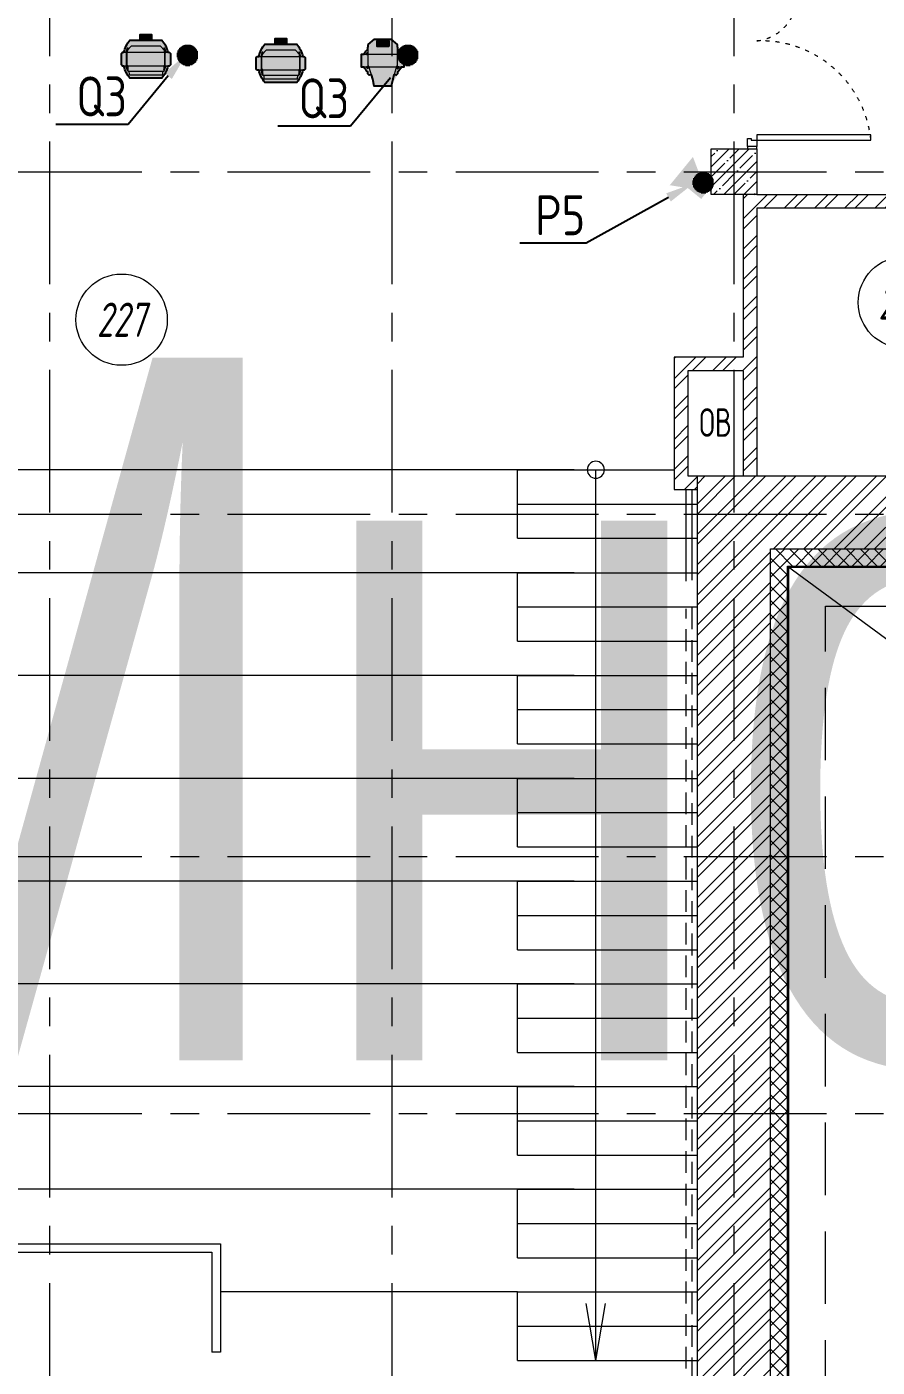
# Model space of a CAD drawing. Header units: millimetres. Extents: x -85420 to 1195317, y -69347 to 470418.
# Drawn here: x 553999 to 561452, y 32469 to 44212 of the extents above; entities that cross this region are included whole.
import ezdxf
from ezdxf import colors
from ezdxf.entities.mleader import LeaderData, LeaderLine
from ezdxf.enums import TextEntityAlignment as Align
from ezdxf.math import Vec2, Vec3

# ---------------------------------------------------------------- set-up
doc = ezdxf.new("R2018")
doc.units = ezdxf.units.MM
for name, pattern in [('ACAD_ISO03W100', [30, 12, -18]), ('ADSK_Штриховая_ш2 п1', [3, 2, -1]), ('CENTER', [2, 1.25, -0.25, 0.25, -0.25]), ('DASHED', [19.05, 12.7, -6.35]), ('HIDDEN2', [4.7625, 3.175, -1.5875]), ('Штрих', [6.35, 3.175, -3.175])]:
    doc.linetypes.add(name, pattern=pattern)
for name, color, linetype, lineweight in [('ACME NEOZONE RING', 7, 'Continuous', 5), ('Lighting-Moving Light', 7, 'Continuous', 5), ('None', 7, 'Continuous', 5), ('Rigging-Truss-Insert Points', 7, 'Continuous', 5), ('TRUSS LIGHT', 7, 'Continuous', 5), ('АР_Двери', 7, 'Continuous', 0), ('АР_Колонны', 5, 'Continuous', 35), ('АР_Колонны Штрих', 250, 'Continuous', 5), ('АР_Лестницы ограждения', 62, 'Continuous', 13), ('АР_Маркер экспликации', 239, 'Continuous', 13), ('АР_Навесной фасад', 250, 'Continuous', 5), ('АР_Номер помещения', 250, 'Continuous', 9), ('АР_Оси', 7, 'Continuous', 25), ('АР_Отверстия', 250, 'Continuous', 15), ('АР_Отметки', 7, 'Continuous', 5), ('АР_Перегородки_кирпич_Штрих', 244, 'Continuous', 5), ('АР_Сущ Несущая стена', 250, 'Continuous', 50), ('АР_Утеплитель', 250, 'Continuous', 13), ('АР_Штриховка кирпич', 250, 'Continuous', 9), ('Контунр козырька', 250, 'ADSK_Штриховая_ш2 п1', 30)]:
    doc.layers.add(name, color=color, linetype=linetype, lineweight=lineweight)
for name, color, linetype, lineweight, true_color in [('Lighting-Input-2D', 1, 'Continuous', 25, 0xff0000), ('АР_Граница ПБ', 7, 'Continuous', 53, 0xf60404), ('АР_лестницы', 7, 'Continuous', 15, 0xff24ff)]:
    doc.layers.add(name, color=color, linetype=linetype, lineweight=lineweight, true_color=true_color)
doc.layers.add('АР_Названия помещений', color=124, linetype='Continuous', lineweight=5, plot=False)
doc.layers.add('АР_Помещения_площадь', color=19, linetype='Continuous', lineweight=9, plot=False)
doc.layers.add('АР_Перегородки кирпич', color=34, linetype='Continuous')
doc.styles.add('ICOCPEUR', font='isocpeur.ttf')
doc.styles.add('ISOCPEUR', font='', dxfattribs={"height": 250})
doc.styles.get("Standard").update_dxf_attribs({"font": 'GOST.TTF'})
doc.styles.get('ISOCPEUR').set_extended_font_data('ISOCPEUR', italic=True)
pattern_1 = [(45, (-317629.56, 98823), (-132.58252, 132.58252), []), (45, (-317541.18, 98823), (-132.58252, 132.58252), [])]
pattern_2 = [(140.71946176, (1274254.6315, 48843.1224), (-2.906185126, -3.553126075), [3.33838121, -1.251892954]), (230.71946176, (1274254.6315, 48843.1224), (3.553126075, -2.906185126), [3.33838121, -1.251892954])]

# ---------------------------------------------------------------- blocks, each defined once
blk = doc.blocks.new('1370')
at = {"layer": 'АР_Двери'}
for points in [[(1076826, -46356), (1076826, -46436), (1076846, -46436), (1076846, -46356), (1076826, -46356)], [(1076846, -46436), (1076846, -46356), (1076916, -46356), (1076916, -46386), (1076901, -46386), (1076901, -46436), (1076846, -46436)], [(1078177, -46436), (1078177, -46356), (1078107, -46356), (1078107, -46386), (1078122, -46386), (1078122, -46436), (1078177, -46436)], [(1078197, -46356), (1078197, -46436), (1078177, -46436), (1078177, -46356), (1078197, -46356)]]:
    blk.add_lwpolyline(points, dxfattribs=at)
for points in [[(1076901, -46436), (1076901, -47436), (1076950, -47436), (1076950, -46436)], [(1078072, -46786), (1078072, -46436), (1078122, -46436), (1078122, -46786)]]:
    blk.add_lwpolyline(points, close=True, dxfattribs=at)
at = {"layer": 'АР_Двери', "linetype": 'ACAD_ISO03W100', "ltscale": 3}
for centre, radius, start, end in [((1076805, -46474), 967, 275.6729, 2.214), ((1078162, -46396), 392, 185.9075, 264.0925)]:
    blk.add_arc(centre, radius, start, end, dxfattribs=at)
blk = doc.blocks.new('_DotSmall')
at = {"color": 0, "linetype": 'ByBlock', "const_width": 0.5}
blk.add_lwpolyline([(-0.0625, 0, 1), (0.0625, 0, 1)], format="xyb", close=True, dxfattribs=at)
blk = doc.blocks.new('АР_Кружок_1.1')
at = {"color": 0, "linetype": 'ByBlock', "lineweight": -2}
blk.add_circle((0, 0), 75, dxfattribs=at)
blk = doc.blocks.new('*U68')
at = {"color": 0, "linetype": 'ByBlock', "lineweight": -2}
for q in [(-500, 85), (-500, -85)]:
    blk.add_line((0, 0), q, dxfattribs=at)
blk = doc.blocks.new('*U487')
at = {"color": 0, "linetype": 'ByBlock', "lineweight": -2}
blk.add_lwpolyline([(-78.04, 0), (0, 0)], dxfattribs=at)
at = {"color": 0, "linetype": 'ByBlock', "lineweight": -2, "xscale": 0.01, "yscale": 0.01, "zscale": 0.01, "rotation": 179.9999999999999}
for name, p in [('*U68', (-78.04, 0)), ('АР_Кружок_1.1', (0, 0))]:
    blk.add_blockref(name, p, dxfattribs=at)
blk = doc.blocks.new('*U425')
at = {"layer": 'АР_Номер помещения', "color": 7}
blk.add_circle((-11526, 10720), 400, dxfattribs=at)
at = {"color": 7, "style": 'ISOCPEUR', "width": 0.7, "flags": 1}
blk.add_attdef('КАТЕГОРИЯ', (-499, -2092), '', height=250, dxfattribs=at)
at = {"layer": 'АР_Номер помещения', "color": 7, "style": 'ISOCPEUR', "width": 0.7}
blk.add_attdef('НОМЕР_ПОМЕЩЕНИЯ', text='', height=300, dxfattribs=at).set_placement((-11526, 10720), align=Align.MIDDLE_CENTER)
at = {"layer": 'АР_Помещения_площадь', "color": 7, "style": 'ISOCPEUR', "width": 0.7}
blk.add_attdef('ПЛОЩАДЬ_ПОМЕЩЕНИЯ', text='', height=200, dxfattribs=at).set_placement((-6958, 1083), align=Align.MIDDLE_RIGHT)
at = {"layer": 'АР_Помещения_площадь', "color": 7, "lineweight": 30, "width": 0.7, "flags": 104}
blk.add_attdef('ИМЯ_ПОМЕЩЕНИЯ', text='', height=100, dxfattribs=at).set_placement((158, 1217), align=Align.MIDDLE_CENTER)
blk = doc.blocks.new('*U436')
at = {"layer": 'АР_Номер помещения', "color": 7}
blk.add_circle((-16725, 1825), 400, dxfattribs=at)
at = {"layer": 'АР_Помещения_площадь', "color": 7}
blk.add_line((-13647, 502), (-14069, 502), dxfattribs=at)
at = {"color": 7, "style": 'ISOCPEUR', "width": 0.7, "flags": 1}
blk.add_attdef('КАТЕГОРИЯ', (-499, -2092), '', height=250, dxfattribs=at)
at = {"layer": 'АР_Номер помещения', "color": 7, "style": 'ISOCPEUR', "width": 0.7}
blk.add_attdef('НОМЕР_ПОМЕЩЕНИЯ', text='', height=300, dxfattribs=at).set_placement((-16725, 1825), align=Align.MIDDLE_CENTER)
at = {"layer": 'АР_Помещения_площадь', "color": 7, "lineweight": 30, "width": 0.7, "flags": 104}
blk.add_attdef('ИМЯ_ПОМЕЩЕНИЯ', text='', height=100, dxfattribs=at).set_placement((158, 1217), align=Align.MIDDLE_CENTER)
at = {"layer": 'АР_Помещения_площадь', "color": 7, "style": 'ISOCPEUR', "width": 0.7}
blk.add_attdef('ПЛОЩАДЬ_ПОМЕЩЕНИЯ', text='', height=200, dxfattribs=at).set_placement((-13642, 749), align=Align.MIDDLE_RIGHT)
blk = doc.blocks.new('Truss Straight Prolyte H40V-200 387x387x2000_3d')
at = {"layer": 'Rigging-Truss-Insert Points'}
for p in [(0, 0), (2000, 0)]:
    blk.add_point(p, dxfattribs=at)
blk = doc.blocks.new('Truss-46')
at = {"layer": 'TRUSS LIGHT', "color": 7, "transparency": 33554687}
blk.add_blockref('Truss Straight Prolyte H40V-200 387x387x2000_3d', (0, 0), dxfattribs=at)
at = {"layer": 'TRUSS LIGHT', "color": 0, "flags": 1}
for tag in ['Position_Name', 'Location', 'Trim', 'Length', 'Total_Hung_Weight', 'Note', 'WH', 'WH-A', 'TE', 'TE-A', 'Model_Name', 'Manufacturer', 'Length', 'Width', 'Height', 'Weight_Imperial', 'Weight_Metric', 'Truss_Color', 'User_Field_1', 'User_Field_2', 'User_Field_3', 'User_Field_4', 'User_Field_5', 'User_Field_6']:
    blk.add_attdef(tag, (-11004, -194.5), '', height=0.18, dxfattribs=at)
blk = doc.blocks.new('Group-202')
at = {"layer": 'Lighting-Input-2D', "linetype": 'Continuous', "lineweight": 0, "true_color": 0x00ffff}
blk.add_hatch(color=4, dxfattribs=at).paths.add_polyline_path([(-52, -122), (48, -122), (48, -172), (-52, -172)])
at = {"layer": 'Lighting-Moving Light', "linetype": 'Continuous', "lineweight": 0, "true_color": 0x00ffff, "transparency": 33554687}
h = blk.add_hatch(color=4, dxfattribs=at)
edge = h.paths.add_edge_path()
edge.add_line((127, -139), (71, -186))
edge.add_line((71, -186), (-71, -186))
edge.add_line((-71, -186), (-127, -139))
edge.add_line((-127, -139), (-127, -119))
edge.add_line((-127, -119), (-130, -116))
edge.add_line((-130, -116), (-130, -100))
edge.add_arc((-125, -90), 11.3, 231.4619, 243.69, ccw=False)
edge.add_arc((-52, -11), 119, 216.854, 227.8944, ccw=False)
edge.add_arc((-40, 0), 135, 204.9608, 217.5053, ccw=False)
edge.add_line((-162, -57), (-185, -57))
edge.add_line((-185, -57), (-185, 57))
edge.add_line((-185, 57), (-162, 57))
edge.add_arc((-40, 0), 135, 132.7569, 154.9971, ccw=False)
edge.add_arc((-129, 96), 4.36, 103.059, 133.878, ccw=False)
edge.add_line((-130, 100), (-130, 116))
edge.add_line((-130, 116), (-118, 127))
edge.add_arc((0, 1670), 1548, 265.6232, 266.354)
edge.add_line((-98, 125), (-87, 164))
edge.add_line((-87, 164), (-87, 164))
edge.add_line((-87, 164), (-75, 225))
edge.add_arc((-74, 225), 0.993, 89.652, 168.5638, ccw=False)
edge.add_line((-74, 226), (74, 226))
edge.add_arc((74, 225), 0.993, 11.4362, 90.348, ccw=False)
edge.add_line((75, 225), (87, 164))
edge.add_line((87, 164), (87, 164))
edge.add_line((87, 164), (98, 125))
edge.add_arc((0, 1670), 1548, 273.646, 274.3768)
edge.add_line((118, 127), (130, 116))
edge.add_line((130, 116), (130, 100))
edge.add_arc((129, 96), 4.36, 46.122, 76.941, ccw=False)
edge.add_arc((40, 0), 135, 25.0029, 47.2431, ccw=False)
edge.add_line((162, 57), (185, 57))
edge.add_line((185, 57), (185, -57))
edge.add_line((185, -57), (162, -57))
edge.add_arc((40, 0), 135, 322.4947, 335.0392, ccw=False)
edge.add_arc((52, -11), 119, 312.1056, 323.146, ccw=False)
edge.add_arc((125, -90), 11.3, 296.31, 308.5381, ccw=False)
edge.add_line((130, -100), (130, -116))
edge.add_line((130, -116), (127, -119))
edge.add_line((127, -119), (127, -139))
edge = h.paths.add_edge_path()
edge.add_line((130, 71), (130, 57))
edge.add_line((130, 57), (142, 57))
edge.add_arc((60, 0), 100, 34.7913, 44.4762)
edge.add_arc((129, 68), 3.3, 40.9213, 76.795)
edge = h.paths.add_edge_path()
edge.add_arc((-60, 0), 100, 135.5238, 145.2087)
edge.add_line((-142, 57), (-130, 57))
edge.add_line((-130, 57), (-130, 71))
edge.add_arc((-129, 68), 3.3, 103.205, 139.0787)
edge = h.paths.add_edge_path()
edge.add_line((-130, -71), (-130, -57))
edge.add_line((-130, -57), (-142, -57))
edge.add_arc((-60, 0), 100, 214.728, 224.4692)
edge.add_arc((-128, -67), 4.96, 223.9551, 248.3394)
edge = h.paths.add_edge_path()
edge.add_arc((60, 0), 100, 315.5308, 325.272)
edge.add_line((142, -57), (130, -57))
edge.add_line((130, -57), (130, -71))
edge.add_arc((128, -67), 4.96, 291.6606, 316.0449)
h = blk.add_hatch(color=4, dxfattribs=at)
edge = h.paths.add_edge_path()
edge.add_line((0, -186), (-71, -186))
edge.add_line((-71, -186), (-127, -139))
edge.add_line((-127, -139), (-127, 45))
edge.add_line((-127, 45), (-121, 51))
edge.add_line((-121, 51), (-87, 164))
edge.add_line((-87, 164), (-87, 164))
edge.add_line((-87, 164), (-75, 225))
edge.add_arc((-74, 225), 0.993, 89.652, 168.5638, ccw=False)
edge.add_line((-74, 226), (74, 226))
edge.add_arc((74, 225), 0.993, 11.4362, 90.348, ccw=False)
edge.add_line((75, 225), (87, 164))
edge.add_line((87, 164), (87, 164))
edge.add_line((87, 164), (121, 51))
edge.add_line((121, 51), (127, 45))
edge.add_line((127, 45), (127, -139))
edge.add_line((127, -139), (71, -186))
edge.add_line((71, -186), (0, -186))
blk.add_hatch(color=4, dxfattribs=at).paths.add_polyline_path([(-185, 57), (185, 57), (185, -57), (-185, -57)])
at = {"layer": 'Lighting-Input-2D', "flags": 128}
blk.add_lwpolyline([(-52, -122), (48, -122), (48, -172), (-52, -172)], close=True, dxfattribs=at)
at = {"layer": 'Lighting-Moving Light', "color": 7, "linetype": 'Continuous', "lineweight": 25, "transparency": 33554687, "flags": 128}
for points in [[(127, -139), (71, -186), (-71, -186), (-127, -139), (-127, -119), (-130, -116), (-130, -100, -0.053406), (-132, -99, -0.04821), (-147, -82, -0.05479), (-162, -57), (-185, -57), (-185, 57), (-162, 57, -0.097347), (-132, 99, -0.13529), (-130, 100), (-130, 116), (-118, 127, 0.003189), (-98, 125), (-87, 164), (-87, 164), (-75, 225, -0.358602), (-74, 226), (74, 226, -0.358602), (75, 225), (87, 164), (87, 164), (98, 125, 0.003189), (118, 127), (130, 116), (130, 100, -0.13529), (132, 99, -0.097347), (162, 57), (185, 57), (185, -57), (162, -57, -0.05479), (147, -82, -0.04821), (132, -99, -0.053406), (130, -100), (130, -116), (127, -119)], [(-131, 70, 0.042284), (-142, 57), (-130, 57), (-130, 71, 0.15782), (-131, 70)], [(130, 71), (130, 57), (142, 57, 0.042284), (131, 70, 0.15782), (130, 71)], [(-130, -71), (-130, -57), (-142, -57, 0.04253), (-131, -70, 0.1068), (-130, -71)], [(131, -70, 0.04253), (142, -57), (130, -57), (130, -71, 0.1068), (131, -70)]]:
    blk.add_lwpolyline(points, format="xyb", close=True, dxfattribs=at)
at = {"layer": 'Lighting-Moving Light', "color": 7, "linetype": 'Continuous', "lineweight": 18, "transparency": 33554687, "flags": 128}
blk.add_lwpolyline([(0, -186), (-71, -186), (-127, -139), (-127, 45), (-121, 51), (-87, 164), (-87, 164), (-75, 225, -0.358602), (-74, 226), (74, 226, -0.358602), (75, 225), (87, 164), (87, 164), (121, 51), (127, 45), (127, -139), (71, -186)], format="xyb", close=True, dxfattribs=at)
blk.add_lwpolyline([(-185, 57), (185, 57), (185, -57), (-185, -57)], close=True, dxfattribs=at)
at = {"layer": 'None', "color": 0, "flags": 1}
for tag in ['3D_Symbol_Name', 'Model_Name', 'Inst_Type', 'FixtureID', 'GDTF_Fixture_Name', 'GDTF_Fixture_Mode', 'Power_Connector', 'Wattage', 'Lamp', 'Frame_Size_Imp', 'Frame_Size_Metric', 'Weight', 'Device_Type', 'Beam_Angle', 'Field_Angle', 'Beam_Angle_2', 'Field_Angle_2', 'Candlepower', 'Num_Channels', 'Remarks', 'Drawn_By']:
    blk.add_attdef(tag, (-185, -186), '', height=0.18, dxfattribs=at)
blk = doc.blocks.new('NNA_TransformGroup (2D)-81')
at = {"layer": 'None', "color": 7, "transparency": 33554687}
blk.add_blockref('Group-202', (0, 0), dxfattribs=at)
blk = doc.blocks.new('Lighting Device (2D)-81')
at = {"layer": 'None', "color": 7, "transparency": 33554687}
blk.add_blockref('NNA_TransformGroup (2D)-81', (0, 0), dxfattribs=at)
at = {"layer": 'None', "color": 0, "flags": 1}
for tag in ['3D_Symbol_Name', 'Model_Name', 'Inst_Type', 'FixtureID', 'GDTF_Fixture_Name', 'GDTF_Fixture_Mode', 'Power_Connector', 'Wattage', 'Lamp', 'Frame_Size_Imp', 'Frame_Size_Metric', 'Weight', 'Device_Type', 'Beam_Angle', 'Field_Angle', 'Beam_Angle_2', 'Field_Angle_2', 'Candlepower', 'Num_Channels', 'Remarks', 'Drawn_By']:
    blk.add_attdef(tag, (8075, -9011), '', height=0.18, dxfattribs=at)
blk = doc.blocks.new('Group-231')
at = {"layer": 'Lighting-Input-2D', "linetype": 'Continuous', "lineweight": 0, "true_color": 0xff0000}
blk.add_hatch(color=1, dxfattribs=at).paths.add_polyline_path([(-50, -168), (50, -168), (50, -217), (-50, -217)])
at = {"layer": 'Lighting-Moving Light', "linetype": 'Continuous', "lineweight": 0, "true_color": 0xff0000, "transparency": 33554687}
h = blk.add_hatch(color=1, dxfattribs=at)
edge = h.paths.add_edge_path()
edge.add_line((-204, -61), (-215, -50))
edge.add_line((-215, -50), (-215, 50))
edge.add_line((-215, 50), (-204, 61))
edge.add_line((-204, 61), (-193, 61))
edge.add_arc((65, 0), 265, 140.6849, 166.5703, ccw=False)
edge.add_line((-140, 167), (140, 167))
edge.add_arc((-64, 0), 265, 13.3836, 39.3151, ccw=False)
edge.add_line((193, 61), (204, 61))
edge.add_line((204, 61), (215, 50))
edge.add_line((215, 50), (215, -50))
edge.add_line((215, -50), (204, -61))
edge.add_line((204, -61), (193, -61))
edge.add_arc((-64, 0), 265, 320.7422, 346.7177, ccw=False)
edge.add_line((140, -168), (-140, -168))
edge.add_arc((65, 0), 265, 193.2823, 219.2578, ccw=False)
edge.add_line((-193, -61), (-204, -61))
edge = h.paths.add_edge_path()
edge.add_line((160, 97), (160, 69))
edge.add_line((160, 69), (161, 61))
edge.add_line((161, 61), (172, 61))
edge.add_arc((-60, 0), 240, 14.7571, 23.7348)
edge = h.paths.add_edge_path()
edge.add_line((165, -61), (165, -76))
edge.add_line((165, -76), (160, -82))
edge.add_line((160, -82), (160, -97))
edge.add_arc((-60, 0), 240, 336.2652, 345.3578)
edge.add_line((173, -61), (165, -61))
edge = h.paths.add_edge_path()
edge.add_line((-160, -82), (-164, -78))
edge.add_line((-164, -78), (-164, -61))
edge.add_line((-164, -61), (-173, -61))
edge.add_arc((60, 0), 240, 194.6422, 203.7348)
edge.add_line((-160, -97), (-160, -82))
edge = h.paths.add_edge_path()
edge.add_line((-172, 61), (-161, 61))
edge.add_line((-161, 61), (-160, 69))
edge.add_line((-160, 69), (-160, 97))
edge.add_arc((60, 0), 240, 156.2652, 165.1973)
for points in [[(-144, 139), (145, 139), (145, 132), (146, 107), (157, 107), (161, 52), (165, 52), (165, -76), (126, -119), (-126, -119), (-164, -78), (-164, 52), (-161, 52), (-157, 107), (-146, 107), (-145, 132), (-145, 139)], [(-215, 50), (-204, 61), (204, 61), (215, 50), (215, -50), (204, -61), (-204, -61), (-215, -50)]]:
    blk.add_hatch(color=1, dxfattribs=at).paths.add_polyline_path(points)
at = {"layer": 'Lighting-Input-2D', "flags": 128}
blk.add_lwpolyline([(-50, -168), (50, -168), (50, -217), (-50, -217)], close=True, dxfattribs=at)
at = {"layer": 'Lighting-Moving Light', "color": 7, "linetype": 'Continuous', "lineweight": 13, "transparency": 33554687}
for p, q in [((-169, 61), (-169, -61)), ((169, 61), (169, -61))]:
    blk.add_line(p, q, dxfattribs=at)
at = {"layer": 'Lighting-Moving Light', "color": 7, "linetype": 'Continuous', "lineweight": 5, "transparency": 33554687}
blk.add_line((-146, 107), (146, 107), dxfattribs=at)
at = {"layer": 'Lighting-Moving Light', "color": 7, "linetype": 'Continuous', "lineweight": 25, "transparency": 33554687, "flags": 128}
for points in [[(-204, -61), (-215, -50), (-215, 50), (-204, 61), (-193, 61, -0.113429), (-140, 167), (140, 167, -0.113633), (193, 61), (204, 61), (215, 50), (215, -50), (204, -61), (193, -61, -0.113827), (140, -168), (-140, -168, -0.113827), (-193, -61)], [(-172, 61), (-161, 61), (-160, 69), (-160, 97, 0.038993), (-172, 61)], [(160, 97), (160, 69), (161, 61), (172, 61, 0.039193), (160, 97)], [(-160, -82), (-164, -78), (-164, -61), (-173, -61, 0.039695), (-160, -97)], [(165, -61), (165, -76), (160, -82), (160, -97, 0.039695), (173, -61)]]:
    blk.add_lwpolyline(points, format="xyb", close=True, dxfattribs=at)
at = {"layer": 'Lighting-Moving Light', "color": 7, "linetype": 'Continuous', "lineweight": 18, "transparency": 33554687, "flags": 128}
for points in [[(-144, 139), (145, 139), (145, 132), (146, 107), (157, 107), (161, 52), (165, 52), (165, -76), (126, -119), (-126, -119), (-164, -78), (-164, 52), (-161, 52), (-157, 107), (-146, 107), (-145, 132), (-145, 139)], [(-215, 50), (-204, 61), (204, 61), (215, 50), (215, -50), (204, -61), (-204, -61), (-215, -50)]]:
    blk.add_lwpolyline(points, close=True, dxfattribs=at)
at = {"layer": 'ACME NEOZONE RING', "color": 0, "flags": 1}
for tag in ['3D_Symbol_Name', 'Model_Name', 'Inst_Type', 'FixtureID', 'GDTF_Fixture_Name', 'GDTF_Fixture_Mode', 'Power_Connector', 'Wattage', 'Lamp', 'Frame_Size_Imp', 'Frame_Size_Metric', 'Weight', 'Device_Type', 'Beam_Angle', 'Field_Angle', 'Beam_Angle_2', 'Field_Angle_2', 'Candlepower', 'Num_Channels', 'Remarks', 'Drawn_By']:
    blk.add_attdef(tag, (-215, -217), '', height=0.18, dxfattribs=at)
blk = doc.blocks.new('NNA_TransformGroup (2D)-110')
at = {"layer": 'ACME NEOZONE RING', "color": 7, "transparency": 33554687}
blk.add_blockref('Group-231', (0, 0), dxfattribs=at)
blk = doc.blocks.new('Lighting Device (2D)-110')
at = {"layer": 'ACME NEOZONE RING', "color": 7, "transparency": 33554687}
blk.add_blockref('NNA_TransformGroup (2D)-110', (0, 0), dxfattribs=at)
at = {"layer": 'ACME NEOZONE RING', "color": 0, "flags": 1}
for tag in ['3D_Symbol_Name', 'Model_Name', 'Inst_Type', 'FixtureID', 'GDTF_Fixture_Name', 'GDTF_Fixture_Mode', 'Power_Connector', 'Wattage', 'Lamp', 'Frame_Size_Imp', 'Frame_Size_Metric', 'Weight', 'Device_Type', 'Beam_Angle', 'Field_Angle', 'Beam_Angle_2', 'Field_Angle_2', 'Candlepower', 'Num_Channels', 'Remarks', 'Drawn_By']:
    blk.add_attdef(tag, (7803, -9404), '', height=0.18, dxfattribs=at)
blk = doc.blocks.new('АР план')
at = {"layer": 'АР_Колонны Штрих', "lineweight": 9, "ltscale": 100}
h = blk.add_hatch(dxfattribs=at)
h.set_pattern_fill('ANSI35', color=256, scale=500)
h.set_pattern_definition([(45, (-311635.06, 68672.37), (-88.388348, 88.388348), []), (45, (-311546.67, 68672.37), (-88.388348, 88.388348), [156.25, -31.25, 0, -31.25])])
h.paths.add_polyline_path([(645817, 28800.9), (645417, 28800.9), (645417, 28400.9), (645817, 28400.9)])
at = {"layer": 'АР_Перегородки_кирпич_Штрих', "lineweight": 9, "ltscale": 100, "transparency": 33554687}
h = blk.add_hatch(dxfattribs=at)
h.set_pattern_fill('ANSI32', color=256, scale=500)
h.set_pattern_definition([(45, (-443159.3, 62894.1), (-132.58252, 132.58252), []), (45, (-443070.92, 62894.1), (-132.58252, 132.58252), [])])
h.paths.add_polyline_path([(645817, 28280.9), (649217.4, 28281.1), (649217.4, 28401.1), (645697, 28400.9), (645697, 26976.6), (645092.2, 26976.6), (645092.2, 25815.9), (645296.9, 25815.9), (645296.9, 25935.9), (645212.2, 25935.9), (645212.2, 26856.6), (645697, 26856.6), (645697, 25935.9), (645817, 25935.9)])
at = {"layer": 'АР_Утеплитель', "lineweight": 9, "ltscale": 100}
h = blk.add_hatch(dxfattribs=at)
h.set_pattern_fill('ANSI37', color=256, scale=700)
h.set_pattern_definition([(45, (-311049.53, 38359.43), (-61.871843, 61.871843), []), (135, (-311049.53, 38359.43), (-61.871843, -61.871843), [])])
h.paths.add_polyline_path([(657815.7, 20650.9), (657815.7, 20800.9), (650762.1, 20800.9), (650762.1, 16835.9), (646086.9, 16835.9), (646086.9, 25145.9), (651476.9, 25145.9), (651476.9, 25275.9), (655277.1, 25275.9), (655277.1, 33595.9), (652156.9, 33595.9), (652156.9, 36525.9), (649026.9, 36525.9), (649026.9, 39726.2), (649176.9, 39726.2), (649176.9, 39876.2), (648876.9, 39876.2), (648876.9, 36375.9), (652006.9, 36375.9), (652006.9, 33445.9), (655127.1, 33445.9), (655127.1, 25425.9), (651326.9, 25425.9), (651326.9, 25295.9), (645936.9, 25295.9), (645936.9, 16685.9), (650912.1, 16685.9), (650912.1, 20650.9)])
at = {"layer": 'АР_Штриховка кирпич', "lineweight": 9, "ltscale": 100}
h = blk.add_hatch(dxfattribs=at)
h.set_pattern_fill('ANSI32', color=256, scale=500)
h.set_pattern_definition(pattern_1)
h.paths.add_polyline_path([(651326.9, 25425.9), (655127.1, 25425.9), (655127.1, 32935.9), (654617, 32935.9), (654617, 25935.9), (651617.1, 25935.9), (651617, 31215.9), (651107.1, 31215.9), (651107.1, 25935.9), (645936.9, 25935.9), (645936.9, 25295.9), (651326.9, 25295.9)])
h = blk.add_hatch(dxfattribs=at)
h.set_pattern_fill('ANSI32', color=256, scale=500)
h.set_pattern_definition(pattern_1)
h.paths.add_polyline_path([(645936.9, 25935.9), (645296.9, 25935.9), (645297, 16686), (645937, 16685.8), (645936.9, 25295.1), (645936.9, 25296.7)])
at = {"layer": 'АР_Граница ПБ', "linetype": 'DASHED', "lineweight": 9, "ltscale": 50}
blk.add_lwpolyline([(640246.3, 15772), (640246.3, 16777), (646418.8, 16777), (646418.8, 24795.5), (655787.1, 24795.5), (655787.1, 34101.8), (652666.9, 34105.3), (652666.9, 37035.9), (649536.9, 37035.9), (649536.9, 39253.9, 0.1767541), (656507.5, 42625.6, 0.1748444)], format="xyb", dxfattribs=at)
at = {"layer": 'АР_Колонны', "lineweight": 9, "ltscale": 100}
blk.add_lwpolyline([(645417, 28800.9), (645817, 28800.9), (645817, 28400.9), (645417, 28400.9)], close=True, dxfattribs=at)
at = {"layer": 'АР_лестницы', "color": 18, "lineweight": 9, "ltscale": 50, "true_color": 0x000000}
for p, q in [((644216.9, 25989.6), (634716.9, 25989.6)), ((643719.5, 25989.6), (644919.5, 25989.6)), ((643719.5, 25389.6), (643719.5, 25989.6)), ((643719.5, 25989.6), (645092.2, 25989.6)), ((643719.5, 25689.6), (645296.9, 25689.6)), ((643719.5, 25389.6), (645296.9, 25389.6)), ((644216.9, 25087.6), (634716.9, 25087.6)), ((643719.5, 25087.6), (645296.9, 25087.6)), ((643719.5, 24487.6), (643719.5, 25087.6)), ((643719.5, 25087.6), (645296.9, 25087.6)), ((643719.5, 24787.6), (645296.9, 24787.6)), ((643719.5, 24487.6), (645296.9, 24487.6)), ((644216.9, 24188), (634716.9, 24188)), ((643719.5, 24188), (645296.9, 24188)), ((643719.5, 23588), (643719.5, 24188)), ((643719.5, 24188), (645296.9, 24188)), ((643719.5, 23888), (645296.9, 23888)), ((643719.5, 23588), (645296.9, 23588)), ((644216.9, 23285.9), (634716.9, 23285.9)), ((643719.5, 23285.9), (645296.9, 23285.9)), ((643719.5, 22685.9), (643719.5, 23285.9)), ((643719.5, 23285.9), (645296.9, 23285.9)), ((643719.5, 22985.9), (645296.9, 22985.9)), ((643719.5, 22685.9), (645296.9, 22685.9)), ((644216.9, 22384.6), (634716.9, 22384.6)), ((643719.5, 21784.6), (643719.5, 22384.6)), ((643719.5, 21784.6), (643719.5, 22384.6)), ((643719.5, 22384.6), (645296.9, 22384.6)), ((643719.5, 22084.6), (645296.9, 22084.6)), ((643719.5, 22084.6), (645296.9, 22084.6)), ((643719.5, 21784.6), (645296.9, 21784.6)), ((643719.5, 21784.6), (645296.9, 21784.6)), ((644216.9, 21485.1), (634716.9, 21485.1)), ((643719.5, 20885.1), (643719.5, 21485.1)), ((643719.5, 21485.1), (645296.9, 21485.1)), ((643719.5, 20885.1), (643719.5, 21485.1)), ((643719.5, 21485.1), (645296.9, 21485.1)), ((643719.5, 21185.1), (645296.9, 21185.1)), ((643719.5, 21185.1), (645296.9, 21185.1)), ((643719.5, 20885.1), (645296.9, 20885.1)), ((643719.5, 20885.1), (645296.9, 20885.1)), ((644216.9, 20585.5), (634716.9, 20585.5)), ((643719.5, 19985.5), (643719.5, 20585.5)), ((643719.5, 20585.5), (645296.9, 20585.5)), ((643719.5, 19985.5), (643719.5, 20585.5)), ((643719.5, 20585.5), (645296.9, 20585.5)), ((643719.5, 20285.5), (645296.9, 20285.5)), ((643719.5, 19985.5), (645296.9, 19985.5)), ((643719.5, 19985.5), (645296.9, 19985.5)), ((644216.9, 19685.9), (634716.9, 19685.9)), ((643719.5, 19085.9), (643719.5, 19685.9)), ((643719.5, 19685.9), (645296.9, 19685.9)), ((643719.5, 19085.9), (643719.5, 19685.9)), ((643719.5, 19685.9), (645296.9, 19685.9)), ((643719.5, 19385.9), (645296.9, 19385.9)), ((643719.5, 19385.9), (645296.9, 19385.9)), ((643719.5, 19085.9), (645296.9, 19085.9)), ((643719.5, 19085.9), (645296.9, 19085.9)), ((643719.5, 18785.9), (641116.9, 18785.9)), ((643719.5, 18185.9), (643719.5, 18785.9)), ((643719.5, 18785.9), (645296.9, 18785.9)), ((643719.5, 18185.9), (643719.5, 18785.9)), ((643719.5, 18785.9), (645296.9, 18785.9)), ((643719.5, 18485.9), (645296.9, 18485.9)), ((643719.5, 18485.9), (645296.9, 18485.9)), ((641116.9, 18258.5), (641041.9, 18258.5)), ((643719.5, 18185.9), (645296.9, 18185.9)), ((643719.5, 18185.9), (645296.9, 18185.9))]:
    blk.add_line(p, q, dxfattribs=at)
at = {"layer": 'АР_лестницы', "linetype": 'Штрих', "lineweight": 9, "ltscale": 50}
blk.add_line((644216.9, 22384.6), (634716.9, 22384.6), dxfattribs=at)
at = {"layer": 'АР_лестницы', "color": 18, "linetype": 'Штрих', "lineweight": 9, "ltscale": 50, "true_color": 0x000000}
for p, q in [((643719.5, 22384.6), (645296.9, 22384.6)), ((643719.5, 20285.5), (645296.9, 20285.5))]:
    blk.add_line(p, q, dxfattribs=at)
at = {"layer": 'АР_лестницы', "lineweight": 9, "ltscale": 50}
for p, q in [((644216.9, 21485.1), (634716.9, 21485.1)), ((644216.9, 20585.5), (634716.9, 20585.5)), ((644216.9, 19685.9), (634716.9, 19685.9))]:
    blk.add_line(p, q, dxfattribs=at)
at = {"layer": 'АР_лестницы', "color": 18, "lineweight": 9, "ltscale": 50, "true_color": 0x000000}
for points in [[(638116.9, 18258.5), (638116.9, 19208.5), (641116.9, 19208.5), (641116.9, 18258.5)], [(638191.9, 18258.5), (638191.9, 19133.5), (641041.9, 19133.5), (641041.9, 18258.5)]]:
    blk.add_lwpolyline(points, dxfattribs=at)
at = {"layer": 'АР_Лестницы ограждения', "color": 18, "lineweight": 9, "ltscale": 100, "true_color": 0x000000}
blk.add_lwpolyline([(645196.9, 25013.9), (645196.9, 25815.9), (645246.9, 25815.9), (645246.9, 25023.3)], dxfattribs=at)
at = {"layer": 'АР_Лестницы ограждения', "linetype": 'HIDDEN2', "lineweight": 9, "ltscale": 60}
blk.add_lwpolyline([(645246.9, 24782.8), (645246.9, 16685.9), (645196.9, 16685.9), (645196.9, 24772.4)], dxfattribs=at)
at = {"layer": 'АР_Навесной фасад', "lineweight": 9, "ltscale": 100}
for p, q in [((646086.9, 25145.9), (651476.9, 25145.9)), ((646086.9, 16835.9), (646086.9, 25145.9)), ((646096.9, 25135.9), (651486.9, 25135.9)), ((646096.9, 16845.9), (646096.9, 25135.9))]:
    blk.add_line(p, q, dxfattribs=at)
at = {"layer": 'АР_Оси', "linetype": 'CENTER', "lineweight": 9, "ltscale": 1000}
for p, q in [((639617, 44864.5), (639617, 14722.7)), ((642617, 44864.5), (642617, 14722.7)), ((645617, 44864.5), (645617, 14722.7)), ((623178.5, 28600.9), (657815.7, 28600.9)), ((623178.5, 25600.9), (657815.7, 25600.9)), ((623178.5, 22600.9), (657815.7, 22600.9)), ((623178.5, 20350.9), (657815.7, 20350.9))]:
    blk.add_line(p, q, dxfattribs=at)
at = {"layer": 'АР_Перегородки кирпич', "lineweight": 9, "ltscale": 100}
for points in [[(645697, 28400.9), (645697, 26976.6)], [(645817, 28400.9), (649217.4, 28401)], [(649217.4, 28281), (645817, 28280.9)], [(645817, 28280.9), (645817, 25935.9)], [(645697, 26976.6), (645092.2, 26976.6), (645092.2, 25815.9), (645296.9, 25815.9)], [(645697, 26856.6), (645212.2, 26856.6), (645212.2, 25935.9), (645296.9, 25935.9)], [(645697, 26856.6), (645697, 25935.9)]]:
    blk.add_lwpolyline(points, dxfattribs=at)
at = {"layer": 'АР_Сущ Несущая стена', "lineweight": 9, "ltscale": 100}
for p, q in [((645296.9, 25935.9), (651107.1, 25935.9)), ((645296.9, 16685.9), (645296.9, 25935.9)), ((645936.9, 25295.9), (651326.9, 25295.9)), ((645936.9, 16685.9), (645936.9, 25295.9))]:
    blk.add_line(p, q, dxfattribs=at)
at = {"layer": 'Контунр козырька', "linetype": 'ByBlock', "lineweight": 9, "ltscale": 25}
blk.add_line((646086.9, 25145.9), (651486.9, 21169.8), dxfattribs=at)
at = {"layer": 'АР_лестницы', "color": 18, "lineweight": 9, "true_color": 0x000000, "xscale": -100, "yscale": 100, "zscale": 100, "rotation": 270}
blk.add_blockref('*U487', (644405.8, 25989.6), dxfattribs=at)
at = {"layer": 'АР_Маркер экспликации', "color": 7, "lineweight": 9}
ref = blk.add_blockref('*U436', (663830.7, 25630.5), dxfattribs=at)
ref.add_attrib('НОМЕР_ПОМЕЩЕНИЯ', '228', dxfattribs={"layer": 'АР_Номер помещения', "color": 7, "height": 300, "style": 'ISOCPEUR', "width": 0.7}).set_placement((647105.4, 27455.7), align=Align.MIDDLE_CENTER)
lines = blk.add_mtext('\\W0.8000;Помещение связи', dxfattribs={"layer": 'АР_Названия помещений', "insert": (648414.9, 26785.2), "char_height": 1576.782, "width": 926.94, "attachment_point": 1})
ref.add_attrib('ИМЯ_ПОМЕЩЕНИЯ', '', (648414.9, 26785.2), dxfattribs={"flags": 104}).embed_mtext(lines)
ref.add_attrib('ПЛОЩАДЬ_ПОМЕЩЕНИЯ', '#####', dxfattribs={"layer": 'АР_Помещения_площадь', "color": 7, "height": 200, "style": 'ISOCPEUR', "width": 0.7}).set_placement((650188.8, 26379.5), align=Align.MIDDLE_RIGHT)
ref = blk.add_blockref('*U425', (651776.3, 16584.6), dxfattribs=at)
ref.add_attrib('НОМЕР_ПОМЕЩЕНИЯ', '227', dxfattribs={"layer": 'АР_Номер помещения', "color": 7, "height": 300, "style": 'ISOCPEUR', "width": 0.7}).set_placement((640250.3, 27304.2), align=Align.MIDDLE_CENTER)
lines = blk.add_mtext('\\W0.8000;Многофункциональное пространство с функцией актового зала (с эстрадой в уровне пола)', dxfattribs={"layer": 'АР_Названия помещений', "insert": (636362.8, 26972.2), "char_height": 6157.775, "width": 926.94, "attachment_point": 1})
ref.add_attrib('ИМЯ_ПОМЕЩЕНИЯ', '', (636362.8, 26972.2), dxfattribs={"flags": 104}).embed_mtext(lines)
at = {"layer": 'АР_Перегородки кирпич', "lineweight": 9, "rotation": 90.00000000000001}
blk.add_blockref('1370', (599380.6, -1048024.6), dxfattribs=at)
at = {"layer": 'АР_Отверстия', "lineweight": 9, "ltscale": 100, "insert": (645454.3, 26403.4), "char_height": 250, "attachment_point": 5, "line_spacing_factor": 0.7, "style": 'ICOCPEUR'}
blk.add_mtext('\\A1;{\\W0.7;ОВ}', dxfattribs=at)
at = {"layer": 'АР_Отметки', "lineweight": 9}
ml = blk.add_multileader_mtext('Standard', dxfattribs=at)
ml.set_content('+3,950', color=256, style='ISOCPEUR')
ml.set_leader_properties(color=256, linetype='Continuous', lineweight=-1)
ml.set_arrow_properties(name='DOTSMALL')
ml.build(insert=Vec2(0, 0))
ml.multileader.update_dxf_attribs({"has_text_frame": 1, "text_left_attachment_type": 4, "text_right_attachment_type": 4, "dogleg_length": 100, "arrow_head_size": 180})
ctx = ml.context
ctx.base_point, ctx.char_height, ctx.arrow_head_size, ctx.landing_gap_size, ctx.plane_origin = Vec3(653061.3, 32239.7), 250, 180, 50, Vec3(652979.9, 30972.2)
ctx.left_attachment, ctx.right_attachment = 4, 4
notes = []
notes.append((ctx, [(0, (0, 0, 0), (0, 0), (1, 0), 1, [])]))
ctx.mtext.insert, ctx.mtext.width, ctx.mtext.line_spacing_style, ctx.mtext.flow_direction = Vec3(653111.3, 32573.1), 852.697, 2, 5
ml = blk.add_multileader_mtext('Standard', dxfattribs=at)
ml.set_content('+1,975', color=256, style='ISOCPEUR')
ml.set_leader_properties(color=256, linetype='Continuous', lineweight=-1)
ml.set_arrow_properties(name='DOTSMALL')
ml.build(insert=Vec2(0, 0))
ml.multileader.update_dxf_attribs({"has_text_frame": 1, "text_left_attachment_type": 4, "text_right_attachment_type": 4, "dogleg_length": 100, "arrow_head_size": 180})
ctx = ml.context
ctx.base_point, ctx.char_height, ctx.arrow_head_size, ctx.landing_gap_size, ctx.plane_origin = Vec3(652749.3, 27128.7), 250, 180, 50, Vec3(655881.4, 25957)
ctx.left_attachment, ctx.right_attachment = 4, 4
notes.append((ctx, [(0, (0, 0, 0), (0, 0), (1, 0), 1, [])]))
ctx.mtext.insert, ctx.mtext.width, ctx.mtext.line_spacing_style, ctx.mtext.flow_direction = Vec3(652799.3, 27528.7), 852.697, 2, 5
for ctx, leaders in notes:
    for number, flags, end, landing, length, lines in leaders:
        leader = LeaderData()
        leader.index, (leader.has_last_leader_line, leader.has_dogleg_vector, leader.attachment_direction) = number, flags
        leader.last_leader_point, leader.dogleg_vector, leader.dogleg_length = Vec3(end), Vec3(landing), length
        for number, points, colour, breaks in lines:
            line = LeaderLine()
            line.index, line.vertices, line.color, line.breaks = number, Vec3.list(points), colors.encode_raw_color(colour), breaks
            leader.lines.append(line)
        ctx.leaders.append(leader)

msp = doc.modelspace()

# ---------------------------------------------------------------- block references
at = {"color": 12, "true_color": 0xe00000}
msp.add_blockref('АР план', (-85419.9, 14341.6), dxfattribs=at)

# ---------------------------------------------------------------- next in the draw order: hatches: boundary and pattern name
at = {"lineweight": 9}
h = msp.add_hatch(dxfattribs=at)
h.set_pattern_fill('ANGLE', color=1)
h.set_pattern_definition([(0, (-280352.0506, -648422.78), (0, 6.985), [5.08, -1.905]), (90, (-280352.0506, -648422.78), (-6.985, 4e-16), [5.08, -1.905])])
edge = h.paths.add_edge_path()
edge.add_arc((555409, 43963.9), 91.6, 0, 360)
h = msp.add_hatch(dxfattribs=at)
h.set_pattern_fill('ANGLE', color=1)
h.set_pattern_definition([(0, (-278421.047, -648422.78), (0, 6.985), [5.08, -1.905]), (90, (-278421.047, -648422.78), (-6.985, 4e-16), [5.08, -1.905])])
edge = h.paths.add_edge_path()
edge.add_arc((557340, 43963.9), 91.6, 0, 360)
h = msp.add_hatch(dxfattribs=at)
h.set_pattern_fill('ANGLE', color=5, scale=0.657162, angle=140.71946)
h.set_pattern_definition(pattern_2)
edge = h.paths.add_edge_path()
edge.add_line((559794.2, 42798.4), (559634.6, 42824.4))
edge.add_line((559634.6, 42824.4), (559837.3, 43072.3))
edge.add_line((559894.8, 42921.5), (559837.3, 43072.3))
h = msp.add_hatch(dxfattribs=at)
h.set_pattern_fill('ANGLE', color=5, scale=0.657162, angle=140.71946)
h.set_pattern_definition(pattern_2)
h.paths.add_polyline_path([(559909.8, 42703.9), (559794.2, 42798.4), (559894.8, 42921.5), (560010.4, 42826.9)])
edge = h.paths.add_edge_path()
edge.add_line((559794.2, 42798.4), (559634.6, 42824.4))
h = msp.add_hatch(dxfattribs=at)
h.set_pattern_fill('ANGLE', color=1)
h.set_pattern_definition([(0, (-275832.259, -649539.496), (0, 6.985), [5.08, -1.905]), (90, (-275832.259, -649539.496), (-6.985, 4e-16), [5.08, -1.905])])
edge = h.paths.add_edge_path()
edge.add_arc((559928.8, 42847.2), 91.6, 0, 360)

# ---------------------------------------------------------------- next in the draw order: block references
at = {"color": 7, "lineweight": 9, "transparency": 33554687, "rotation": 180}
for name, p in [('Lighting Device (2D)-110', (555043.5, 43927.8, 7753.4)), ('Lighting Device (2D)-110', (556225.1, 43892, 7948.1)), ('Lighting Device (2D)-81', (557118.8, 43916.7, 7389.3))]:
    msp.add_blockref(name, p, dxfattribs=at)
at = {"color": 7, "lineweight": 9, "transparency": 33554687}
for p in [(553377.4, 43952.8, 1), (555377.9, 43952.9, 1)]:
    msp.add_blockref('Truss-46', p, dxfattribs=at)

# ---------------------------------------------------------------- next in the draw order: leaders
at = {"lineweight": 9}
ml = msp.add_multileader_mtext('Standard', dxfattribs=at)
ml.set_content('Q3', color=256)
ml.set_leader_properties()
ml.build(insert=Vec2(0, 0))
ml.multileader.update_dxf_attribs({"text_left_attachment_type": 6, "text_right_attachment_type": 6, "arrow_head_size": 250})
ctx = ml.context
ctx.base_point, ctx.char_height, ctx.arrow_head_size, ctx.plane_origin = Vec3(554475.6, 43357.5, 0), 350, 250, Vec3(557047.8, 42963.2, 0)
ctx.left_attachment, ctx.right_attachment, ctx.text_align_type = 6, 6, 2
notes = []
notes.append((ctx, [(1, (1, 1, 0), (554887.9, 43357.5, 0), (-1, 0), 8, [(0, [(555398.3, 43973.9, 0)], 0, [])])]))
ctx.mtext.insert, ctx.mtext.alignment, ctx.mtext.flow_direction = Vec3(554877.9, 43777.5, 0), 3, 5
ml = msp.add_multileader_mtext('Standard', dxfattribs=at)
ml.set_content('Q3', color=256)
ml.set_leader_properties()
ml.build(insert=Vec2(0, 0))
ml.multileader.update_dxf_attribs({"text_left_attachment_type": 6, "text_right_attachment_type": 6, "arrow_head_size": 250})
ctx = ml.context
ctx.base_point, ctx.char_height, ctx.arrow_head_size, ctx.plane_origin = Vec3(556422.6, 43340.6, 0), 350, 250, Vec3(558994.9, 42946.3, 0)
ctx.left_attachment, ctx.right_attachment, ctx.text_align_type = 6, 6, 2
notes.append((ctx, [(1, (1, 1, 0), (556834.9, 43340.6, 0), (-1, 0), 8, [(0, [(557345.3, 43957, 0)], 0, [])])]))
ctx.mtext.insert, ctx.mtext.alignment, ctx.mtext.flow_direction = Vec3(556824.9, 43760.6, 0), 3, 5
ml = msp.add_multileader_mtext('Standard', dxfattribs=at)
ml.set_content('P5', color=256)
ml.set_leader_properties()
ml.build(insert=Vec2(0, 0))
ml.multileader.update_dxf_attribs({"text_left_attachment_type": 6, "text_right_attachment_type": 6, "arrow_head_size": 250})
ctx = ml.context
ctx.base_point, ctx.char_height, ctx.arrow_head_size, ctx.plane_origin = Vec3(558515.7, 42316.1, 0), 350, 250, Vec3(559684.6, 42218.2, 0)
ctx.left_attachment, ctx.right_attachment, ctx.text_align_type = 6, 6, 2
notes.append((ctx, [(1, (1, 1, 0), (558903, 42316.1, 0), (-1, 0), 8, [(0, [(559841.4, 42839.2, 0)], 0, [])])]))
ctx.mtext.insert, ctx.mtext.alignment, ctx.mtext.flow_direction = Vec3(558893, 42736.1, 0), 3, 5
for ctx, leaders in notes:
    for number, flags, end, landing, length, lines in leaders:
        leader = LeaderData()
        leader.index, (leader.has_last_leader_line, leader.has_dogleg_vector, leader.attachment_direction) = number, flags
        leader.last_leader_point, leader.dogleg_vector, leader.dogleg_length = Vec3(end), Vec3(landing), length
        for number, points, colour, breaks in lines:
            line = LeaderLine()
            line.index, line.vertices, line.color, line.breaks = number, Vec3.list(points), colors.encode_raw_color(colour), breaks
            leader.lines.append(line)
        ctx.leaders.append(leader)

doc.saveas('drawing.dxf')
